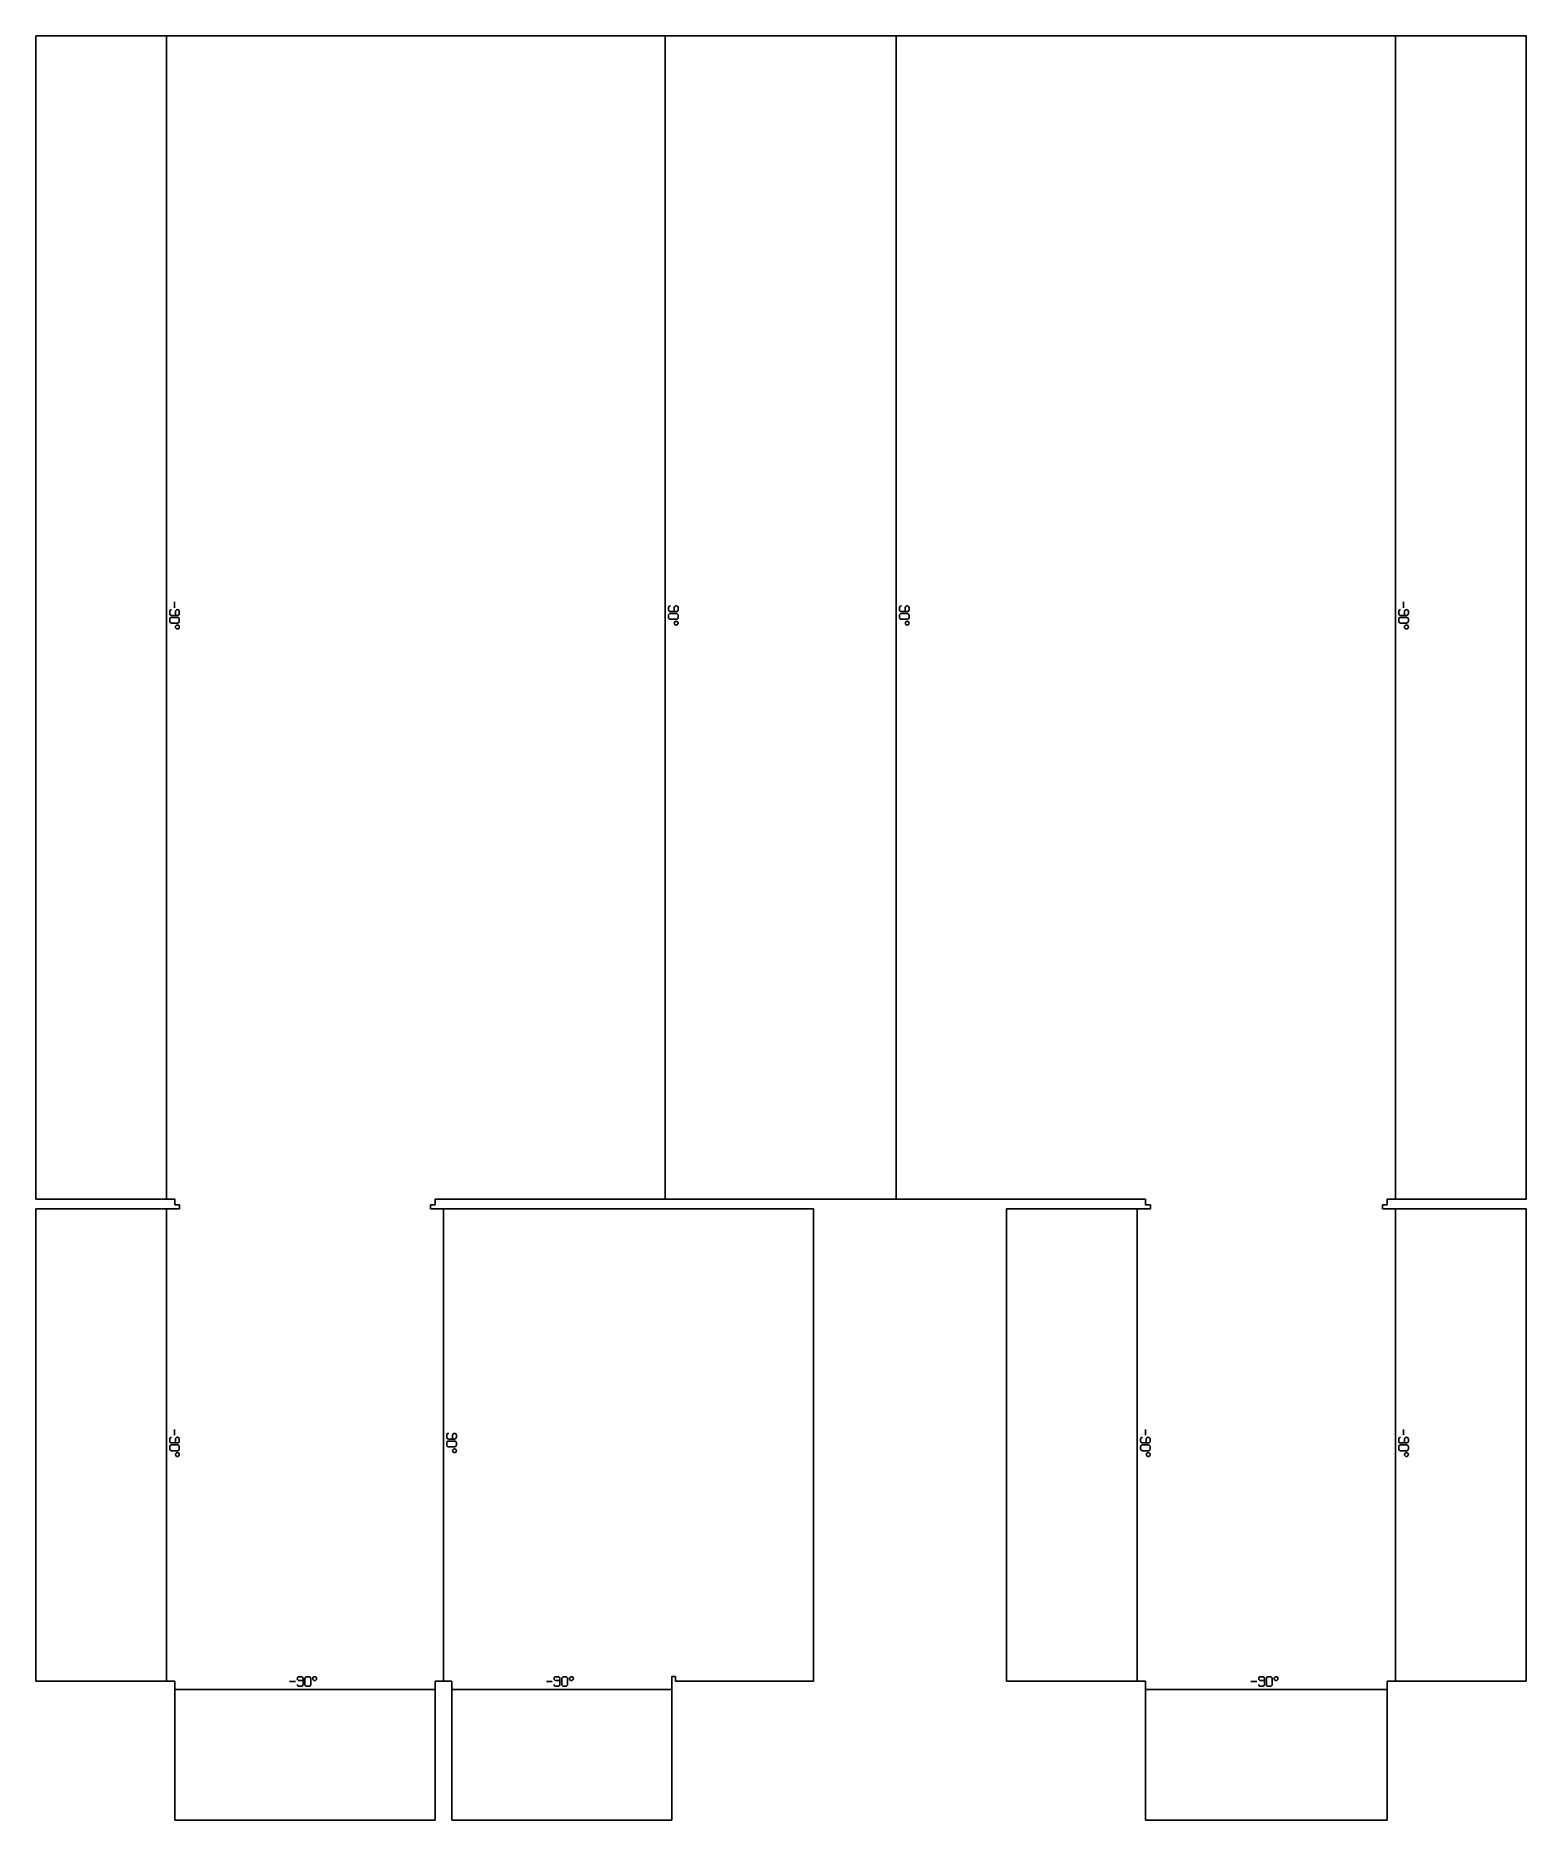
# Model space of a CAD drawing. Header units: millimetres. Extents: x 0 to 309, y 0 to 370.
import ezdxf

# ---------------------------------------------------------------- set-up
doc = ezdxf.new("R2010")
doc.units = ezdxf.units.MM
for name, color, linetype in [('Unfold028_Sketch', 7, 'CONTINUOUS'), ('Unfold028_Sketch_Bend_Labels', 7, 'CONTINUOUS'), ('Unfold028_Sketch_Bends', 7, 'CONTINUOUS')]:
    doc.layers.add(name, color=color, linetype=linetype)

msp = doc.modelspace()

# ---------------------------------------------------------------- linework, layer by layer
at = {"layer": 'Unfold028_Sketch'}
for p, q in [((0, 128.86), (0, 370.16)), ((0, 370.16), (25.4, 370.16)), ((25.4, 370.16), (28.86, 370.16)), ((28.86, 370.16), (128.87, 370.16)), ((128.87, 370.16), (132.32, 370.16)), ((132.32, 370.16), (176.77, 370.16)), ((176.77, 370.16), (180.23, 370.16)), ((180.23, 370.16), (280.33, 370.16)), ((280.33, 370.16), (283.79, 370.16)), ((283.79, 370.16), (309.19, 370.16)), ((309.19, 370.16), (309.19, 128.86)), ((25.4, 128.86), (0, 128.86)), ((0, 28.86), (0, 126.86)), ((0, 126.86), (25.4, 126.86)), ((28.86, 128.86), (25.4, 128.86)), ((25.4, 126.86), (28.86, 126.86)), ((28.86, 127.66), (28.86, 128.86)), ((29.86, 127.66), (28.86, 127.66)), ((28.86, 126.86), (29.86, 126.86)), ((29.86, 126.86), (29.86, 127.66)), ((82.87, 127.66), (81.87, 127.66)), ((81.87, 127.66), (81.87, 126.86)), ((81.87, 126.86), (82.87, 126.86)), ((128.87, 128.86), (82.87, 128.86)), ((82.87, 128.86), (82.87, 127.66)), ((82.87, 126.86), (86.32, 126.86)), ((86.32, 126.86), (161.32, 126.86)), ((132.32, 128.86), (128.87, 128.86)), ((176.77, 128.86), (132.32, 128.86)), ((161.32, 126.86), (161.32, 28.86)), ((180.23, 128.86), (176.77, 128.86)), ((230.23, 128.86), (180.23, 128.86)), ((201.37, 28.86), (201.37, 126.86)), ((201.37, 126.86), (226.77, 126.86)), ((226.77, 126.86), (230.23, 126.86)), ((230.23, 127.66), (230.23, 128.86)), ((231.23, 127.66), (230.23, 127.66)), ((230.23, 126.86), (231.23, 126.86)), ((231.23, 126.86), (231.23, 127.66)), ((280.33, 127.66), (279.33, 127.66)), ((279.33, 127.66), (279.33, 126.86)), ((279.33, 126.86), (280.33, 126.86)), ((283.79, 128.86), (280.33, 128.86)), ((280.33, 128.86), (280.33, 127.66)), ((280.33, 126.86), (283.79, 126.86)), ((309.19, 128.86), (283.79, 128.86)), ((283.79, 126.86), (309.19, 126.86)), ((309.19, 126.86), (309.19, 28.86)), ((132.72, 29.86), (131.92, 29.86)), ((131.92, 29.86), (131.92, 28.86)), ((132.72, 28.86), (132.72, 29.86)), ((25.4, 28.86), (0, 28.86)), ((28.86, 28.86), (25.4, 28.86)), ((28.86, 25.4), (28.86, 28.86)), ((86.32, 28.86), (82.87, 28.86)), ((82.87, 28.86), (82.87, 25.4)), ((86.32, 25.4), (86.32, 28.86)), ((131.92, 28.86), (131.92, 25.4)), ((161.32, 28.86), (132.72, 28.86)), ((226.77, 28.86), (201.37, 28.86)), ((230.23, 28.86), (226.77, 28.86)), ((230.23, 25.4), (230.23, 28.86)), ((283.79, 28.86), (280.33, 28.86)), ((280.33, 28.86), (280.33, 25.4)), ((309.19, 28.86), (283.79, 28.86)), ((28.86, 0), (28.86, 25.4)), ((82.87, 25.4), (82.87, 0)), ((86.32, 0), (86.32, 25.4)), ((131.92, 25.4), (131.92, 0)), ((230.23, 0), (230.23, 25.4)), ((280.33, 25.4), (280.33, 0)), ((82.87, 0), (28.86, 0)), ((131.92, 0), (86.32, 0)), ((280.33, 0), (230.23, 0))]:
    msp.add_line(p, q, dxfattribs=at)
at = {"layer": 'Unfold028_Sketch_Bend_Labels'}
for p, q in [((28.79, 252.71), (28.79, 251.51)), ((283.72, 252.71), (283.72, 251.51)), ((27.79, 250.31), (27.79, 250.71)), ((27.79, 248.71), (27.79, 249.11)), ((29.39, 249.91), (28.19, 249.91)), ((28.19, 249.51), (29.39, 249.51)), ((29.39, 248.31), (28.19, 248.31)), ((28.99, 249.91), (28.99, 250.71)), ((29.79, 250.71), (29.79, 250.31)), ((29.79, 249.11), (29.79, 248.71)), ((131.26, 251.11), (131.26, 251.51)), ((131.26, 249.51), (131.26, 249.91)), ((132.86, 250.71), (131.66, 250.71)), ((131.66, 250.31), (132.86, 250.31)), ((132.86, 249.11), (131.66, 249.11)), ((132.46, 250.71), (132.46, 251.51)), ((133.26, 251.51), (133.26, 251.11)), ((133.26, 249.91), (133.26, 249.51)), ((179.17, 251.11), (179.17, 251.51)), ((179.17, 249.51), (179.17, 249.91)), ((180.77, 250.71), (179.57, 250.71)), ((179.57, 250.31), (180.77, 250.31)), ((180.77, 249.11), (179.57, 249.11)), ((180.37, 250.71), (180.37, 251.51)), ((181.17, 251.51), (181.17, 251.11)), ((181.17, 249.91), (181.17, 249.51)), ((282.72, 250.31), (282.72, 250.71)), ((282.72, 248.71), (282.72, 249.11)), ((284.32, 249.91), (283.12, 249.91)), ((283.12, 249.51), (284.32, 249.51)), ((284.32, 248.31), (283.12, 248.31)), ((283.92, 249.91), (283.92, 250.71)), ((284.72, 250.71), (284.72, 250.31)), ((284.72, 249.11), (284.72, 248.71)), ((27.79, 78.66), (27.79, 79.06)), ((29.39, 78.26), (28.19, 78.26)), ((28.19, 77.86), (29.39, 77.86)), ((28.79, 81.06), (28.79, 79.86)), ((28.99, 78.26), (28.99, 79.06)), ((29.79, 79.06), (29.79, 78.66)), ((85.26, 79.46), (85.26, 79.86)), ((85.26, 77.86), (85.26, 78.26)), ((86.86, 79.06), (85.66, 79.06)), ((85.66, 78.66), (86.86, 78.66)), ((86.46, 79.06), (86.46, 79.86)), ((87.26, 79.86), (87.26, 79.46)), ((87.26, 78.26), (87.26, 77.86)), ((229.17, 78.66), (229.17, 79.06)), ((230.77, 78.26), (229.57, 78.26)), ((229.57, 77.86), (230.77, 77.86)), ((230.17, 81.06), (230.17, 79.86)), ((230.37, 78.26), (230.37, 79.06)), ((231.17, 79.06), (231.17, 78.66)), ((282.72, 78.66), (282.72, 79.06)), ((284.32, 78.26), (283.12, 78.26)), ((283.12, 77.86), (284.32, 77.86)), ((283.72, 81.06), (283.72, 79.86)), ((283.92, 78.26), (283.92, 79.06)), ((284.72, 79.06), (284.72, 78.66)), ((27.79, 77.06), (27.79, 77.46)), ((29.39, 76.66), (28.19, 76.66)), ((29.79, 77.46), (29.79, 77.06)), ((86.86, 77.46), (85.66, 77.46)), ((229.17, 77.06), (229.17, 77.46)), ((230.77, 76.66), (229.57, 76.66)), ((231.17, 77.46), (231.17, 77.06)), ((282.72, 77.06), (282.72, 77.46)), ((284.32, 76.66), (283.12, 76.66)), ((284.72, 77.46), (284.72, 77.06)), ((54.66, 29.79), (55.06, 29.79)), ((56.26, 29.79), (56.66, 29.79)), ((107.92, 29.79), (108.32, 29.79)), ((109.52, 29.79), (109.92, 29.79)), ((254.08, 29.79), (254.48, 29.79)), ((255.68, 29.79), (256.08, 29.79)), ((52.66, 28.79), (53.86, 28.79)), ((55.46, 28.99), (54.66, 28.99)), ((55.06, 27.79), (54.66, 27.79)), ((55.46, 29.39), (55.46, 28.19)), ((55.86, 28.19), (55.86, 29.39)), ((56.66, 27.79), (56.26, 27.79)), ((57.06, 29.39), (57.06, 28.19)), ((105.92, 28.79), (107.12, 28.79)), ((108.72, 28.99), (107.92, 28.99)), ((108.32, 27.79), (107.92, 27.79)), ((108.72, 29.39), (108.72, 28.19)), ((109.12, 28.19), (109.12, 29.39)), ((109.92, 27.79), (109.52, 27.79)), ((110.32, 29.39), (110.32, 28.19)), ((252.08, 28.79), (253.28, 28.79)), ((254.88, 28.99), (254.08, 28.99)), ((254.48, 27.79), (254.08, 27.79)), ((254.88, 29.39), (254.88, 28.19)), ((255.28, 28.19), (255.28, 29.39)), ((256.08, 27.79), (255.68, 27.79)), ((256.48, 29.39), (256.48, 28.19))]:
    msp.add_line(p, q, dxfattribs=at)
for centre in [(132.86, 248.31), (180.77, 248.31), (29.39, 247.51), (284.32, 247.51), (29.39, 75.86), (86.86, 76.66), (230.77, 75.86), (284.32, 75.86), (57.86, 29.39), (111.12, 29.39), (257.28, 29.39)]:
    msp.add_circle(centre, 0.4, dxfattribs=at)
for centre, start, end in [((131.66, 251.51), 90, -180), ((132.86, 251.51), 0, 180), ((179.57, 251.51), 90, -180), ((180.77, 251.51), 0, 180), ((28.19, 250.71), 90, -180), ((28.19, 250.31), 180, -90), ((28.19, 249.11), 90, -180), ((28.19, 248.71), 180, -90), ((29.39, 250.71), 0, -180), ((29.39, 250.31), -90, 0), ((29.39, 249.11), 0, 90), ((29.39, 248.71), -90, 0), ((131.66, 251.11), 180, -90), ((131.66, 249.91), 90, 180), ((131.66, 249.51), 180, -90), ((132.86, 251.11), -90, 0), ((132.86, 249.91), 0, 90), ((132.86, 249.51), -90, 0), ((179.57, 251.11), -180, -90), ((179.57, 249.91), 90, 180), ((179.57, 249.51), 180, -90), ((180.77, 251.11), -90, 0), ((180.77, 249.91), 0, 90), ((180.77, 249.51), -90, 0), ((283.12, 250.71), 90, 180), ((283.12, 250.31), -180, -90), ((283.12, 249.11), 90, 180), ((283.12, 248.71), -180, -90), ((284.32, 250.71), 0, 180), ((284.32, 250.31), -90, 0), ((284.32, 249.11), 0, 90), ((284.32, 248.71), -90, 0), ((28.19, 79.06), 90, 180), ((28.19, 78.66), 180, -90), ((28.19, 77.46), 90, 180), ((29.39, 79.06), 0, 180), ((29.39, 78.66), -90, 0), ((29.39, 77.46), 0, 90), ((85.66, 79.86), 90, 180), ((85.66, 79.46), -180, -90), ((85.66, 78.26), 90, 180), ((85.66, 77.86), -180, -90), ((86.86, 79.86), 0, -180), ((86.86, 79.46), -90, 0), ((86.86, 78.26), 0, 90), ((86.86, 77.86), -90, 0), ((229.57, 79.06), 90, 180), ((229.57, 78.66), 180, -90), ((229.57, 77.46), 90, -180), ((230.77, 79.06), 0, -180), ((230.77, 78.66), -90, 0), ((230.77, 77.46), 0, 90), ((283.12, 79.06), 90, 180), ((283.12, 78.66), -180, -90), ((283.12, 77.46), 90, 180), ((284.32, 79.06), 0, 180), ((284.32, 78.66), -90, 0), ((284.32, 77.46), 0, 90), ((28.19, 77.06), -180, -90), ((29.39, 77.06), -90, 0), ((229.57, 77.06), -180, -90), ((230.77, 77.06), -90, 0), ((283.12, 77.06), -180, -90), ((284.32, 77.06), -90, 0), ((54.66, 29.39), 90, -90), ((55.06, 29.39), 0, 90), ((56.26, 29.39), 90, 180), ((56.66, 29.39), 0, 90), ((107.92, 29.39), 90, -90), ((108.32, 29.39), 0, 90), ((109.52, 29.39), 90, 180), ((109.92, 29.39), 0, 90), ((254.08, 29.39), 90, -90), ((254.48, 29.39), 0, 90), ((255.68, 29.39), 90, -180), ((256.08, 29.39), 0, 90), ((54.66, 28.19), 180, -90), ((55.06, 28.19), -90, 0), ((56.26, 28.19), 180, -90), ((56.66, 28.19), -90, 0), ((107.92, 28.19), 180, -90), ((108.32, 28.19), -90, 0), ((109.52, 28.19), -180, -90), ((109.92, 28.19), -90, 0), ((254.08, 28.19), 180, -90), ((254.48, 28.19), -90, 0), ((255.68, 28.19), 180, -90), ((256.08, 28.19), -90, 0)]:
    msp.add_arc(centre, 0.4, start, end, dxfattribs=at)
at = {"layer": 'Unfold028_Sketch_Bends'}
for p, q in [((27.13, 370.16), (27.13, 128.86)), ((130.6, 370.16), (130.6, 128.86)), ((178.5, 370.16), (178.5, 128.86)), ((282.06, 370.16), (282.06, 128.86)), ((27.13, 126.86), (27.13, 28.86)), ((84.6, 28.86), (84.6, 126.86)), ((228.5, 126.86), (228.5, 28.86)), ((282.06, 28.86), (282.06, 126.86)), ((28.86, 27.13), (82.87, 27.13)), ((86.32, 27.13), (131.92, 27.13)), ((230.23, 27.13), (280.33, 27.13))]:
    msp.add_line(p, q, dxfattribs=at)

doc.saveas('drawing.dxf')
